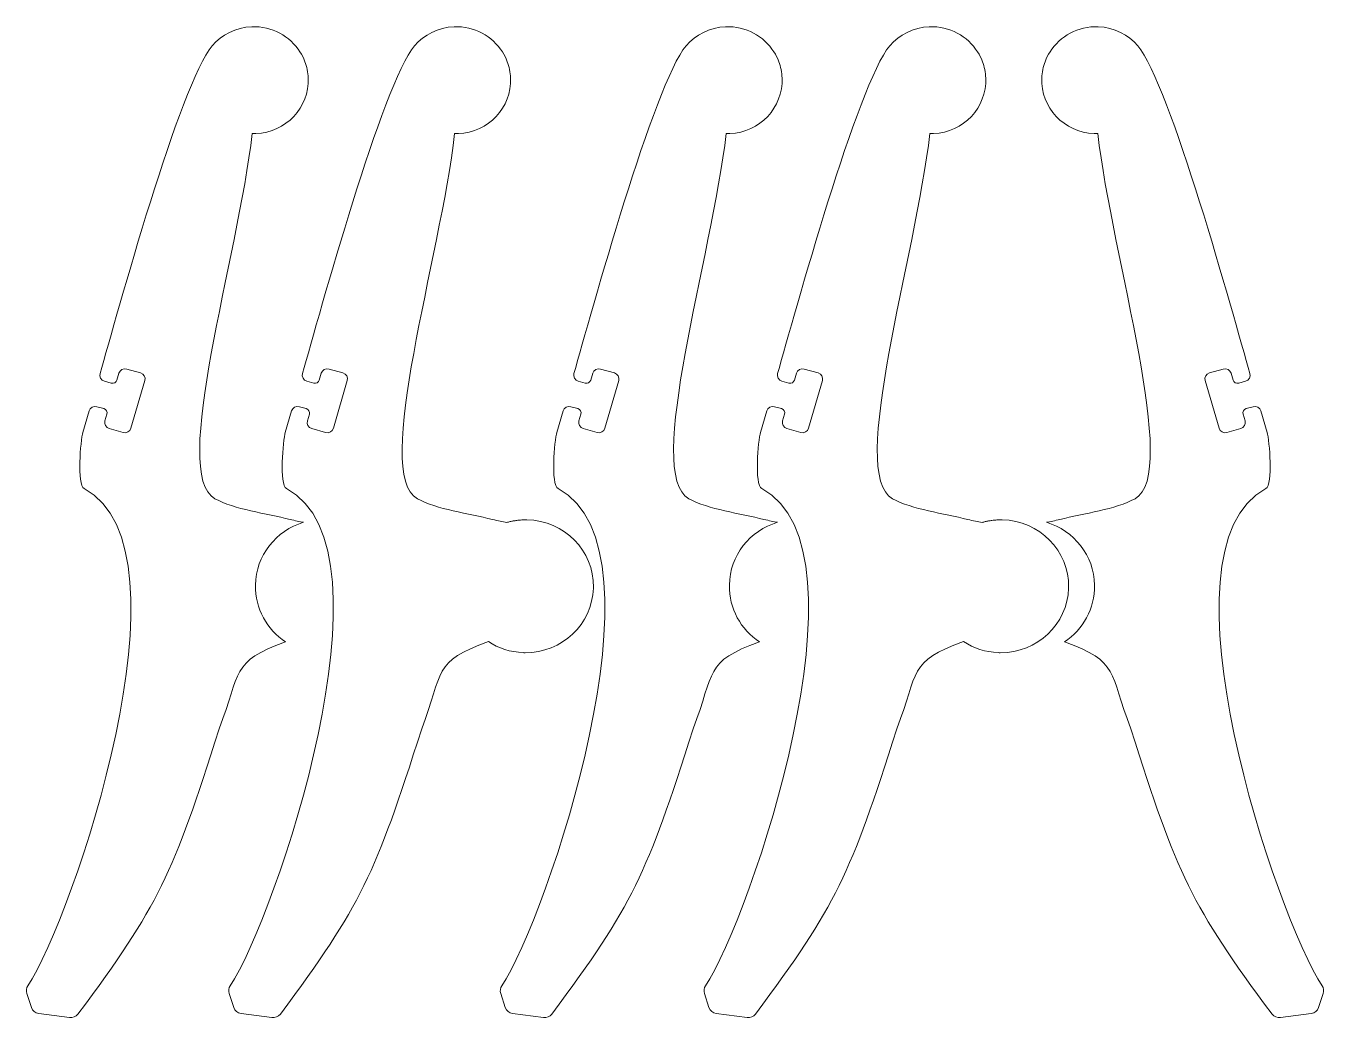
# Model space of a CAD drawing. Header units: centimetres. Extents: x -21.4 to 20.8, y 32.3 to 47.3.
# Drawn here: x 1.13 to 20.78, y 32.26 to 47.28 of the extents above; entities that cross this region are included whole.
import ezdxf

# ---------------------------------------------------------------- set-up
doc = ezdxf.new("R2010")
doc.units = ezdxf.units.CM
doc.header["$MEASUREMENT"] = 0
doc.layers.add('Layer 1', color=7, linetype='Continuous')

msp = doc.modelspace()

# ---------------------------------------------------------------- linework, layer by layer
at = {"layer": 'Layer 1', "lineweight": 9}
for points, knots in [([(5.33076, 39.76613), (5.27108, 39.77621), (5.2041, 39.79039), (5.12706, 39.80927), (5.12706, 39.80927), (4.77086, 39.8966), (4.27886, 39.96513), (3.99049, 40.12216), (3.99049, 40.12216), (3.30444, 40.49584), (4.34033, 43.77526), (4.55447, 45.65023), (4.55447, 45.65023), (4.57334, 45.6497), (4.59233, 45.64973), (4.61148, 45.65048), (4.61148, 45.65048), (5.06544, 45.66816), (5.4189, 46.04442), (5.4009, 46.49083), (5.4009, 46.49083), (5.3974, 46.57781), (5.38001, 46.661), (5.35099, 46.73849), (5.35099, 46.73849), (5.33269, 46.79485), (5.30793, 46.84287), (5.27755, 46.88612), (5.27755, 46.88612), (5.12626, 47.12478), (4.85255, 47.27905), (4.54634, 47.26711), (4.54634, 47.26711), (4.30458, 47.25771), (4.09134, 47.14658), (3.94753, 46.97736), (3.94753, 46.97736), (3.46243, 46.40651), (2.50498, 42.90647), (2.2504, 42.01828), (2.2504, 42.01828), (2.23622, 41.96875), (2.26567, 41.91678), (2.316, 41.90261), (2.316, 41.90261), (2.316, 41.90261), (2.42107, 41.87301), (2.42107, 41.87301), (2.42107, 41.87301), (2.4571, 41.86285), (2.49508, 41.88359), (2.50539, 41.919), (2.50539, 41.919), (2.50539, 41.919), (2.53543, 42.02213), (2.53543, 42.02213), (2.53543, 42.02213), (2.54988, 42.07177), (2.60303, 42.10074), (2.65349, 42.08652), (2.65349, 42.08652), (2.65349, 42.08652), (2.86325, 42.02743), (2.86325, 42.02743), (2.86325, 42.02743), (2.91373, 42.01321), (2.9432, 41.96104), (2.92871, 41.91134), (2.92871, 41.91134), (2.92871, 41.91134), (2.71841, 41.18943), (2.71841, 41.18943), (2.71841, 41.18943), (2.70393, 41.13971), (2.65088, 41.11081), (2.60034, 41.12504), (2.60034, 41.12504), (2.60034, 41.12504), (2.39058, 41.18413), (2.39058, 41.18413), (2.39058, 41.18413), (2.34002, 41.19836), (2.31068, 41.25058), (2.32511, 41.30022), (2.32511, 41.30022), (2.32511, 41.30022), (2.35514, 41.40334), (2.35514, 41.40334), (2.35514, 41.40334), (2.36546, 41.43877), (2.34449, 41.47612), (2.30839, 41.48627), (2.30839, 41.48627), (2.30839, 41.48627), (2.20354, 41.5158), (2.20354, 41.5158), (2.20354, 41.5158), (2.153, 41.53003), (2.09997, 41.50113), (2.08548, 41.45143), (2.08548, 41.45143), (2.08548, 41.45143), (1.99112, 41.12753), (1.99112, 41.12753), (1.99112, 41.12753), (1.95538, 41.00485), (1.89575, 40.33635), (2.0102, 40.27618), (2.0102, 40.27618), (3.743, 39.36461), (1.8338, 33.77111), (1.15729, 32.74894), (1.15729, 32.74894), (1.13427, 32.71406), (1.12884, 32.6748), (1.1417, 32.63519), (1.1417, 32.63519), (1.1417, 32.63519), (1.21041, 32.4234), (1.21041, 32.4234), (1.21041, 32.4234), (1.22679, 32.37291), (1.26858, 32.3384), (1.32198, 32.33127), (1.32198, 32.33127), (1.32198, 32.33127), (1.78749, 32.26911), (1.78749, 32.26911), (1.78749, 32.26911), (1.83838, 32.26232), (1.8856, 32.28204), (1.9159, 32.32282), (1.9159, 32.32282), (3.14226, 33.97018), (3.35078, 34.42816), (4.05539, 36.63986), (4.05539, 36.63986), (4.38556, 37.50587), (4.22277, 37.65481), (5.05768, 37.95768), (5.05768, 37.95768), (4.77813, 38.1429), (4.59658, 38.45918), (4.60278, 38.8153), (4.60278, 38.8153), (4.61067, 39.26511), (4.91573, 39.64129), (5.33076, 39.76613)], [0, 0, 0, 0, 0.02631579, 0.02631579, 0.02631579, 0.02631579, 0.05263158, 0.05263158, 0.05263158, 0.05263158, 0.07894737, 0.07894737, 0.07894737, 0.07894737, 0.10526316, 0.10526316, 0.10526316, 0.10526316, 0.13157895, 0.13157895, 0.13157895, 0.13157895, 0.15789474, 0.15789474, 0.15789474, 0.15789474, 0.18421053, 0.18421053, 0.18421053, 0.18421053, 0.21052632, 0.21052632, 0.21052632, 0.21052632, 0.23684211, 0.23684211, 0.23684211, 0.23684211, 0.26315789, 0.26315789, 0.26315789, 0.26315789, 0.28947368, 0.28947368, 0.28947368, 0.28947368, 0.31578947, 0.31578947, 0.31578947, 0.31578947, 0.34210526, 0.34210526, 0.34210526, 0.34210526, 0.36842105, 0.36842105, 0.36842105, 0.36842105, 0.39473684, 0.39473684, 0.39473684, 0.39473684, 0.42105263, 0.42105263, 0.42105263, 0.42105263, 0.44736842, 0.44736842, 0.44736842, 0.44736842, 0.47368421, 0.47368421, 0.47368421, 0.47368421, 0.5, 0.5, 0.5, 0.5, 0.52631579, 0.52631579, 0.52631579, 0.52631579, 0.55263158, 0.55263158, 0.55263158, 0.55263158, 0.57894737, 0.57894737, 0.57894737, 0.57894737, 0.60526316, 0.60526316, 0.60526316, 0.60526316, 0.63157895, 0.63157895, 0.63157895, 0.63157895, 0.65789474, 0.65789474, 0.65789474, 0.65789474, 0.68421053, 0.68421053, 0.68421053, 0.68421053, 0.71052632, 0.71052632, 0.71052632, 0.71052632, 0.73684211, 0.73684211, 0.73684211, 0.73684211, 0.76315789, 0.76315789, 0.76315789, 0.76315789, 0.78947368, 0.78947368, 0.78947368, 0.78947368, 0.81578947, 0.81578947, 0.81578947, 0.81578947, 0.84210526, 0.84210526, 0.84210526, 0.84210526, 0.86842105, 0.86842105, 0.86842105, 0.86842105, 0.89473684, 0.89473684, 0.89473684, 0.89473684, 0.92105263, 0.92105263, 0.92105263, 0.92105263, 0.94736842, 0.94736842, 0.94736842, 0.94736842, 1, 1, 1, 1]), ([(8.6571, 37.79298), (8.66419, 37.79267), (8.6714, 37.79243), (8.67884, 37.7923), (8.67884, 37.7923), (8.68096, 37.79226), (8.68312, 37.79233), (8.68525, 37.79232), (8.68525, 37.79232), (9.24357, 37.78624), (9.70342, 38.22181), (9.7187, 38.77017), (9.7187, 38.77017), (9.71881, 38.77363), (9.71902, 38.77709), (9.71907, 38.78057), (9.71907, 38.78057), (9.72882, 39.33596), (9.27886, 39.79392), (8.71407, 39.8035), (8.71407, 39.8035), (8.68768, 39.80394), (8.6615, 39.8034), (8.63557, 39.80189), (8.63557, 39.80189), (8.63557, 39.80189), (8.6353, 39.80187), (8.6353, 39.80187), (8.6353, 39.80187), (8.60947, 39.80037), (8.58389, 39.79794), (8.5586, 39.79459), (8.5586, 39.79459), (8.5586, 39.79459), (8.55811, 39.79453), (8.55811, 39.79453), (8.55811, 39.79453), (8.55811, 39.79453), (8.5575, 39.79443), (8.5575, 39.79443), (8.5575, 39.79443), (8.54924, 39.79334), (8.54101, 39.79215), (8.53281, 39.79085), (8.53281, 39.79085), (8.53281, 39.79085), (8.53266, 39.79081), (8.53266, 39.79081), (8.53266, 39.79081), (8.52436, 39.7895), (8.51605, 39.78809), (8.50779, 39.78657), (8.50779, 39.78657), (8.50779, 39.78657), (8.5076, 39.78654), (8.5076, 39.78654), (8.5076, 39.78654), (8.5076, 39.78654), (8.50667, 39.78637), (8.50667, 39.78637), (8.50667, 39.78637), (8.49885, 39.78493), (8.4911, 39.7834), (8.48336, 39.78178), (8.48336, 39.78178), (8.48336, 39.78178), (8.48264, 39.78162), (8.48264, 39.78162), (8.48264, 39.78162), (8.48264, 39.78162), (8.48252, 39.78161), (8.48252, 39.78161), (8.48252, 39.78161), (8.4745, 39.77993), (8.46653, 39.77816), (8.4586, 39.77629), (8.4586, 39.77629), (8.4586, 39.77629), (8.45737, 39.776), (8.45737, 39.776), (8.45737, 39.776), (8.44962, 39.77419), (8.44192, 39.77227), (8.43424, 39.77027), (8.43424, 39.77027), (8.43424, 39.77027), (8.43343, 39.77005), (8.43343, 39.77005), (8.43343, 39.77005), (8.43343, 39.77005), (8.43273, 39.76987), (8.43273, 39.76987), (8.43273, 39.76987), (8.42515, 39.76787), (8.41759, 39.76583), (8.41006, 39.76366), (8.41006, 39.76366), (8.34665, 39.77384), (8.27491, 39.78881), (8.19134, 39.80928), (8.19134, 39.80928), (7.83515, 39.89661), (7.34314, 39.96514), (7.05478, 40.12217), (7.05478, 40.12217), (6.36872, 40.49585), (7.40461, 43.77527), (7.61875, 45.65024), (7.61875, 45.65024), (7.63762, 45.64971), (7.65661, 45.64974), (7.67576, 45.65049), (7.67576, 45.65049), (8.12973, 45.66817), (8.48318, 46.04443), (8.46518, 46.49084), (8.46518, 46.49084), (8.46168, 46.57782), (8.4443, 46.66101), (8.41527, 46.7385), (8.41527, 46.7385), (8.39697, 46.79486), (8.37221, 46.84288), (8.34184, 46.88613), (8.34184, 46.88613), (8.19055, 47.12479), (7.91683, 47.27906), (7.61063, 47.26712), (7.61063, 47.26712), (7.36886, 47.25772), (7.15563, 47.14659), (7.01181, 46.97737), (7.01181, 46.97737), (6.52671, 46.40652), (5.56926, 42.90648), (5.31468, 42.01829), (5.31468, 42.01829), (5.3005, 41.96876), (5.32995, 41.91679), (5.38028, 41.90262), (5.38028, 41.90262), (5.38028, 41.90262), (5.48535, 41.87302), (5.48535, 41.87302), (5.48535, 41.87302), (5.52138, 41.86286), (5.55936, 41.8836), (5.56967, 41.91901), (5.56967, 41.91901), (5.56967, 41.91901), (5.59971, 42.02214), (5.59971, 42.02214), (5.59971, 42.02214), (5.61416, 42.07178), (5.66731, 42.10075), (5.71777, 42.08653), (5.71777, 42.08653), (5.71777, 42.08653), (5.92753, 42.02744), (5.92753, 42.02744), (5.92753, 42.02744), (5.97801, 42.01322), (6.00748, 41.96105), (5.993, 41.91135), (5.993, 41.91135), (5.993, 41.91135), (5.78269, 41.18944), (5.78269, 41.18944), (5.78269, 41.18944), (5.76821, 41.13972), (5.71517, 41.11082), (5.66462, 41.12505), (5.66462, 41.12505), (5.66462, 41.12505), (5.45486, 41.18414), (5.45486, 41.18414), (5.45486, 41.18414), (5.4043, 41.19837), (5.37496, 41.25059), (5.3894, 41.30023), (5.3894, 41.30023), (5.3894, 41.30023), (5.41942, 41.40335), (5.41942, 41.40335), (5.41942, 41.40335), (5.42974, 41.43878), (5.40877, 41.47613), (5.37267, 41.48628), (5.37267, 41.48628), (5.37267, 41.48628), (5.26783, 41.51581), (5.26783, 41.51581), (5.26783, 41.51581), (5.21728, 41.53004), (5.16425, 41.50114), (5.14977, 41.45144), (5.14977, 41.45144), (5.14977, 41.45144), (5.05541, 41.12754), (5.05541, 41.12754), (5.05541, 41.12754), (5.01966, 41.00486), (4.96003, 40.33636), (5.07448, 40.27619), (5.07448, 40.27619), (6.80729, 39.36462), (4.89808, 33.77112), (4.22158, 32.74895), (4.22158, 32.74895), (4.19855, 32.71407), (4.19312, 32.67481), (4.20598, 32.6352), (4.20598, 32.6352), (4.20598, 32.6352), (4.27469, 32.42341), (4.27469, 32.42341), (4.27469, 32.42341), (4.29108, 32.37292), (4.33286, 32.33841), (4.38626, 32.33128), (4.38626, 32.33128), (4.38626, 32.33128), (4.85177, 32.26912), (4.85177, 32.26912), (4.85177, 32.26912), (4.90266, 32.26233), (4.94988, 32.28205), (4.98019, 32.32283), (4.98019, 32.32283), (6.20654, 33.97019), (6.41506, 34.42817), (7.11967, 36.63987), (7.11967, 36.63987), (7.45088, 37.50862), (7.2859, 37.65574), (8.12979, 37.96055), (8.12979, 37.96055), (8.28158, 37.86101), (8.46217, 37.80029), (8.6571, 37.79298)], [0, 0, 0, 0, 0.01639344, 0.01639344, 0.01639344, 0.01639344, 0.03278689, 0.03278689, 0.03278689, 0.03278689, 0.04918033, 0.04918033, 0.04918033, 0.04918033, 0.06557377, 0.06557377, 0.06557377, 0.06557377, 0.08196721, 0.08196721, 0.08196721, 0.08196721, 0.09836066, 0.09836066, 0.09836066, 0.09836066, 0.1147541, 0.1147541, 0.1147541, 0.1147541, 0.13114754, 0.13114754, 0.13114754, 0.13114754, 0.14754098, 0.14754098, 0.14754098, 0.14754098, 0.16393443, 0.16393443, 0.16393443, 0.16393443, 0.18032787, 0.18032787, 0.18032787, 0.18032787, 0.19672131, 0.19672131, 0.19672131, 0.19672131, 0.21311475, 0.21311475, 0.21311475, 0.21311475, 0.2295082, 0.2295082, 0.2295082, 0.2295082, 0.24590164, 0.24590164, 0.24590164, 0.24590164, 0.26229508, 0.26229508, 0.26229508, 0.26229508, 0.27868852, 0.27868852, 0.27868852, 0.27868852, 0.29508197, 0.29508197, 0.29508197, 0.29508197, 0.31147541, 0.31147541, 0.31147541, 0.31147541, 0.32786885, 0.32786885, 0.32786885, 0.32786885, 0.3442623, 0.3442623, 0.3442623, 0.3442623, 0.36065574, 0.36065574, 0.36065574, 0.36065574, 0.37704918, 0.37704918, 0.37704918, 0.37704918, 0.39344262, 0.39344262, 0.39344262, 0.39344262, 0.40983607, 0.40983607, 0.40983607, 0.40983607, 0.42622951, 0.42622951, 0.42622951, 0.42622951, 0.44262295, 0.44262295, 0.44262295, 0.44262295, 0.45901639, 0.45901639, 0.45901639, 0.45901639, 0.47540984, 0.47540984, 0.47540984, 0.47540984, 0.49180328, 0.49180328, 0.49180328, 0.49180328, 0.50819672, 0.50819672, 0.50819672, 0.50819672, 0.52459016, 0.52459016, 0.52459016, 0.52459016, 0.54098361, 0.54098361, 0.54098361, 0.54098361, 0.55737705, 0.55737705, 0.55737705, 0.55737705, 0.57377049, 0.57377049, 0.57377049, 0.57377049, 0.59016393, 0.59016393, 0.59016393, 0.59016393, 0.60655738, 0.60655738, 0.60655738, 0.60655738, 0.62295082, 0.62295082, 0.62295082, 0.62295082, 0.63934426, 0.63934426, 0.63934426, 0.63934426, 0.6557377, 0.6557377, 0.6557377, 0.6557377, 0.67213115, 0.67213115, 0.67213115, 0.67213115, 0.68852459, 0.68852459, 0.68852459, 0.68852459, 0.70491803, 0.70491803, 0.70491803, 0.70491803, 0.72131148, 0.72131148, 0.72131148, 0.72131148, 0.73770492, 0.73770492, 0.73770492, 0.73770492, 0.75409836, 0.75409836, 0.75409836, 0.75409836, 0.7704918, 0.7704918, 0.7704918, 0.7704918, 0.78688525, 0.78688525, 0.78688525, 0.78688525, 0.80327869, 0.80327869, 0.80327869, 0.80327869, 0.81967213, 0.81967213, 0.81967213, 0.81967213, 0.83606557, 0.83606557, 0.83606557, 0.83606557, 0.85245902, 0.85245902, 0.85245902, 0.85245902, 0.86885246, 0.86885246, 0.86885246, 0.86885246, 0.8852459, 0.8852459, 0.8852459, 0.8852459, 0.90163934, 0.90163934, 0.90163934, 0.90163934, 0.91803279, 0.91803279, 0.91803279, 0.91803279, 0.93442623, 0.93442623, 0.93442623, 0.93442623, 0.95081967, 0.95081967, 0.95081967, 0.95081967, 0.96721311, 0.96721311, 0.96721311, 0.96721311, 1, 1, 1, 1]), ([(12.50564, 39.76613), (12.44596, 39.77621), (12.37899, 39.79039), (12.30194, 39.80927), (12.30194, 39.80927), (11.94575, 39.8966), (11.45374, 39.96513), (11.16538, 40.12216), (11.16538, 40.12216), (10.47932, 40.49584), (11.51521, 43.77526), (11.72935, 45.65023), (11.72935, 45.65023), (11.74822, 45.6497), (11.76721, 45.64973), (11.78636, 45.65048), (11.78636, 45.65048), (12.24033, 45.66816), (12.59378, 46.04442), (12.57579, 46.49083), (12.57579, 46.49083), (12.57229, 46.57781), (12.5549, 46.661), (12.52587, 46.73849), (12.52587, 46.73849), (12.50757, 46.79485), (12.48281, 46.84287), (12.45244, 46.88612), (12.45244, 46.88612), (12.30115, 47.12478), (12.02743, 47.27905), (11.72123, 47.26711), (11.72123, 47.26711), (11.47946, 47.25771), (11.26623, 47.14658), (11.12241, 46.97736), (11.12241, 46.97736), (10.63731, 46.40651), (9.67986, 42.90647), (9.42528, 42.01828), (9.42528, 42.01828), (9.4111, 41.96875), (9.44055, 41.91678), (9.49088, 41.90261), (9.49088, 41.90261), (9.49088, 41.90261), (9.59595, 41.87301), (9.59595, 41.87301), (9.59595, 41.87301), (9.63198, 41.86285), (9.66997, 41.88359), (9.68028, 41.919), (9.68028, 41.919), (9.68028, 41.919), (9.71031, 42.02213), (9.71031, 42.02213), (9.71031, 42.02213), (9.72476, 42.07177), (9.77791, 42.10074), (9.82837, 42.08652), (9.82837, 42.08652), (9.82837, 42.08652), (10.03813, 42.02743), (10.03813, 42.02743), (10.03813, 42.02743), (10.08861, 42.01321), (10.11808, 41.96104), (10.1036, 41.91134), (10.1036, 41.91134), (10.1036, 41.91134), (9.89329, 41.18943), (9.89329, 41.18943), (9.89329, 41.18943), (9.87881, 41.13971), (9.82577, 41.11081), (9.77522, 41.12504), (9.77522, 41.12504), (9.77522, 41.12504), (9.56546, 41.18413), (9.56546, 41.18413), (9.56546, 41.18413), (9.5149, 41.19836), (9.48556, 41.25058), (9.5, 41.30022), (9.5, 41.30022), (9.5, 41.30022), (9.53002, 41.40334), (9.53002, 41.40334), (9.53002, 41.40334), (9.54034, 41.43877), (9.51937, 41.47612), (9.48327, 41.48627), (9.48327, 41.48627), (9.48327, 41.48627), (9.37843, 41.5158), (9.37843, 41.5158), (9.37843, 41.5158), (9.32788, 41.53003), (9.27485, 41.50113), (9.26037, 41.45143), (9.26037, 41.45143), (9.26037, 41.45143), (9.16601, 41.12753), (9.16601, 41.12753), (9.16601, 41.12753), (9.13026, 41.00485), (9.07063, 40.33635), (9.18509, 40.27618), (9.18509, 40.27618), (10.91789, 39.36461), (9.00868, 33.77111), (8.33218, 32.74894), (8.33218, 32.74894), (8.30916, 32.71406), (8.30372, 32.6748), (8.31658, 32.63519), (8.31658, 32.63519), (8.31658, 32.63519), (8.38529, 32.4234), (8.38529, 32.4234), (8.38529, 32.4234), (8.40168, 32.37291), (8.44347, 32.3384), (8.49686, 32.33127), (8.49686, 32.33127), (8.49686, 32.33127), (8.96237, 32.26911), (8.96237, 32.26911), (8.96237, 32.26911), (9.01326, 32.26232), (9.06048, 32.28204), (9.09079, 32.32282), (9.09079, 32.32282), (10.31714, 33.97018), (10.52566, 34.42816), (11.23027, 36.63986), (11.23027, 36.63986), (11.56044, 37.50587), (11.39765, 37.65481), (12.23256, 37.95768), (12.23256, 37.95768), (11.95302, 38.1429), (11.77147, 38.45918), (11.77766, 38.8153), (11.77766, 38.8153), (11.78556, 39.26511), (12.09061, 39.64129), (12.50564, 39.76613)], [0, 0, 0, 0, 0.02631579, 0.02631579, 0.02631579, 0.02631579, 0.05263158, 0.05263158, 0.05263158, 0.05263158, 0.07894737, 0.07894737, 0.07894737, 0.07894737, 0.10526316, 0.10526316, 0.10526316, 0.10526316, 0.13157895, 0.13157895, 0.13157895, 0.13157895, 0.15789474, 0.15789474, 0.15789474, 0.15789474, 0.18421053, 0.18421053, 0.18421053, 0.18421053, 0.21052632, 0.21052632, 0.21052632, 0.21052632, 0.23684211, 0.23684211, 0.23684211, 0.23684211, 0.26315789, 0.26315789, 0.26315789, 0.26315789, 0.28947368, 0.28947368, 0.28947368, 0.28947368, 0.31578947, 0.31578947, 0.31578947, 0.31578947, 0.34210526, 0.34210526, 0.34210526, 0.34210526, 0.36842105, 0.36842105, 0.36842105, 0.36842105, 0.39473684, 0.39473684, 0.39473684, 0.39473684, 0.42105263, 0.42105263, 0.42105263, 0.42105263, 0.44736842, 0.44736842, 0.44736842, 0.44736842, 0.47368421, 0.47368421, 0.47368421, 0.47368421, 0.5, 0.5, 0.5, 0.5, 0.52631579, 0.52631579, 0.52631579, 0.52631579, 0.55263158, 0.55263158, 0.55263158, 0.55263158, 0.57894737, 0.57894737, 0.57894737, 0.57894737, 0.60526316, 0.60526316, 0.60526316, 0.60526316, 0.63157895, 0.63157895, 0.63157895, 0.63157895, 0.65789474, 0.65789474, 0.65789474, 0.65789474, 0.68421053, 0.68421053, 0.68421053, 0.68421053, 0.71052632, 0.71052632, 0.71052632, 0.71052632, 0.73684211, 0.73684211, 0.73684211, 0.73684211, 0.76315789, 0.76315789, 0.76315789, 0.76315789, 0.78947368, 0.78947368, 0.78947368, 0.78947368, 0.81578947, 0.81578947, 0.81578947, 0.81578947, 0.84210526, 0.84210526, 0.84210526, 0.84210526, 0.86842105, 0.86842105, 0.86842105, 0.86842105, 0.89473684, 0.89473684, 0.89473684, 0.89473684, 0.92105263, 0.92105263, 0.92105263, 0.92105263, 0.94736842, 0.94736842, 0.94736842, 0.94736842, 1, 1, 1, 1]), ([(15.85135, 37.79298), (15.85844, 37.79267), (15.86564, 37.79243), (15.87309, 37.7923), (15.87309, 37.7923), (15.87521, 37.79226), (15.87737, 37.79233), (15.8795, 37.79232), (15.8795, 37.79232), (16.43781, 37.78624), (16.89767, 38.22181), (16.91294, 38.77017), (16.91294, 38.77017), (16.91306, 38.77363), (16.91327, 38.77709), (16.91332, 38.78057), (16.91332, 38.78057), (16.92306, 39.33596), (16.47311, 39.79392), (15.90832, 39.8035), (15.90832, 39.8035), (15.88193, 39.80394), (15.85575, 39.8034), (15.82982, 39.80189), (15.82982, 39.80189), (15.82982, 39.80189), (15.82955, 39.80187), (15.82955, 39.80187), (15.82955, 39.80187), (15.80372, 39.80037), (15.77814, 39.79794), (15.75284, 39.79459), (15.75284, 39.79459), (15.75284, 39.79459), (15.75236, 39.79453), (15.75236, 39.79453), (15.75236, 39.79453), (15.75236, 39.79453), (15.75175, 39.79443), (15.75175, 39.79443), (15.75175, 39.79443), (15.74349, 39.79334), (15.73525, 39.79215), (15.72706, 39.79085), (15.72706, 39.79085), (15.72706, 39.79085), (15.72691, 39.79081), (15.72691, 39.79081), (15.72691, 39.79081), (15.71861, 39.7895), (15.71029, 39.78809), (15.70204, 39.78657), (15.70204, 39.78657), (15.70204, 39.78657), (15.70185, 39.78654), (15.70185, 39.78654), (15.70185, 39.78654), (15.70185, 39.78654), (15.70092, 39.78637), (15.70092, 39.78637), (15.70092, 39.78637), (15.69309, 39.78493), (15.68535, 39.7834), (15.6776, 39.78178), (15.6776, 39.78178), (15.6776, 39.78178), (15.67689, 39.78162), (15.67689, 39.78162), (15.67689, 39.78162), (15.67689, 39.78162), (15.67677, 39.78161), (15.67677, 39.78161), (15.67677, 39.78161), (15.66875, 39.77993), (15.66077, 39.77816), (15.65285, 39.77629), (15.65285, 39.77629), (15.65285, 39.77629), (15.65162, 39.776), (15.65162, 39.776), (15.65162, 39.776), (15.64387, 39.77419), (15.63617, 39.77227), (15.62849, 39.77027), (15.62849, 39.77027), (15.62849, 39.77027), (15.62768, 39.77005), (15.62768, 39.77005), (15.62768, 39.77005), (15.62768, 39.77005), (15.62698, 39.76987), (15.62698, 39.76987), (15.62698, 39.76987), (15.61939, 39.76787), (15.61183, 39.76583), (15.6043, 39.76366), (15.6043, 39.76366), (15.5409, 39.77384), (15.46916, 39.78881), (15.38559, 39.80928), (15.38559, 39.80928), (15.02939, 39.89661), (14.53739, 39.96514), (14.24903, 40.12217), (14.24903, 40.12217), (13.56297, 40.49585), (14.59886, 43.77527), (14.813, 45.65024), (14.813, 45.65024), (14.83187, 45.64971), (14.85086, 45.64974), (14.87001, 45.65049), (14.87001, 45.65049), (15.32397, 45.66817), (15.67743, 46.04443), (15.65943, 46.49084), (15.65943, 46.49084), (15.65593, 46.57782), (15.63854, 46.66101), (15.60952, 46.7385), (15.60952, 46.7385), (15.59122, 46.79486), (15.56646, 46.84288), (15.53608, 46.88613), (15.53608, 46.88613), (15.38479, 47.12479), (15.11108, 47.27906), (14.80487, 47.26712), (14.80487, 47.26712), (14.56311, 47.25772), (14.34987, 47.14659), (14.20606, 46.97737), (14.20606, 46.97737), (13.72096, 46.40652), (12.76351, 42.90648), (12.50893, 42.01829), (12.50893, 42.01829), (12.49475, 41.96876), (12.5242, 41.91679), (12.57453, 41.90262), (12.57453, 41.90262), (12.57453, 41.90262), (12.6796, 41.87302), (12.6796, 41.87302), (12.6796, 41.87302), (12.71563, 41.86286), (12.75361, 41.8836), (12.76392, 41.91901), (12.76392, 41.91901), (12.76392, 41.91901), (12.79396, 42.02214), (12.79396, 42.02214), (12.79396, 42.02214), (12.80841, 42.07178), (12.86156, 42.10075), (12.91202, 42.08653), (12.91202, 42.08653), (12.91202, 42.08653), (13.12178, 42.02744), (13.12178, 42.02744), (13.12178, 42.02744), (13.17226, 42.01322), (13.20173, 41.96105), (13.18724, 41.91135), (13.18724, 41.91135), (13.18724, 41.91135), (12.97694, 41.18944), (12.97694, 41.18944), (12.97694, 41.18944), (12.96246, 41.13972), (12.90941, 41.11082), (12.85887, 41.12505), (12.85887, 41.12505), (12.85887, 41.12505), (12.64911, 41.18414), (12.64911, 41.18414), (12.64911, 41.18414), (12.59855, 41.19837), (12.56921, 41.25059), (12.58364, 41.30023), (12.58364, 41.30023), (12.58364, 41.30023), (12.61367, 41.40335), (12.61367, 41.40335), (12.61367, 41.40335), (12.62399, 41.43878), (12.60302, 41.47613), (12.56692, 41.48628), (12.56692, 41.48628), (12.56692, 41.48628), (12.46207, 41.51581), (12.46207, 41.51581), (12.46207, 41.51581), (12.41153, 41.53004), (12.3585, 41.50114), (12.34401, 41.45144), (12.34401, 41.45144), (12.34401, 41.45144), (12.24965, 41.12754), (12.24965, 41.12754), (12.24965, 41.12754), (12.21391, 41.00486), (12.15428, 40.33636), (12.26873, 40.27619), (12.26873, 40.27619), (14.00153, 39.36462), (12.09233, 33.77112), (11.41582, 32.74895), (11.41582, 32.74895), (11.3928, 32.71407), (11.38737, 32.67481), (11.40023, 32.6352), (11.40023, 32.6352), (11.40023, 32.6352), (11.46894, 32.42341), (11.46894, 32.42341), (11.46894, 32.42341), (11.48532, 32.37292), (11.52711, 32.33841), (11.58051, 32.33128), (11.58051, 32.33128), (11.58051, 32.33128), (12.04602, 32.26912), (12.04602, 32.26912), (12.04602, 32.26912), (12.09691, 32.26233), (12.14413, 32.28205), (12.17443, 32.32283), (12.17443, 32.32283), (13.40079, 33.97019), (13.60931, 34.42817), (14.31392, 36.63987), (14.31392, 36.63987), (14.64512, 37.50862), (14.48015, 37.65574), (15.32403, 37.96055), (15.32403, 37.96055), (15.47583, 37.86101), (15.65642, 37.80029), (15.85135, 37.79298)], [0, 0, 0, 0, 0.01639344, 0.01639344, 0.01639344, 0.01639344, 0.03278689, 0.03278689, 0.03278689, 0.03278689, 0.04918033, 0.04918033, 0.04918033, 0.04918033, 0.06557377, 0.06557377, 0.06557377, 0.06557377, 0.08196721, 0.08196721, 0.08196721, 0.08196721, 0.09836066, 0.09836066, 0.09836066, 0.09836066, 0.1147541, 0.1147541, 0.1147541, 0.1147541, 0.13114754, 0.13114754, 0.13114754, 0.13114754, 0.14754098, 0.14754098, 0.14754098, 0.14754098, 0.16393443, 0.16393443, 0.16393443, 0.16393443, 0.18032787, 0.18032787, 0.18032787, 0.18032787, 0.19672131, 0.19672131, 0.19672131, 0.19672131, 0.21311475, 0.21311475, 0.21311475, 0.21311475, 0.2295082, 0.2295082, 0.2295082, 0.2295082, 0.24590164, 0.24590164, 0.24590164, 0.24590164, 0.26229508, 0.26229508, 0.26229508, 0.26229508, 0.27868852, 0.27868852, 0.27868852, 0.27868852, 0.29508197, 0.29508197, 0.29508197, 0.29508197, 0.31147541, 0.31147541, 0.31147541, 0.31147541, 0.32786885, 0.32786885, 0.32786885, 0.32786885, 0.3442623, 0.3442623, 0.3442623, 0.3442623, 0.36065574, 0.36065574, 0.36065574, 0.36065574, 0.37704918, 0.37704918, 0.37704918, 0.37704918, 0.39344262, 0.39344262, 0.39344262, 0.39344262, 0.40983607, 0.40983607, 0.40983607, 0.40983607, 0.42622951, 0.42622951, 0.42622951, 0.42622951, 0.44262295, 0.44262295, 0.44262295, 0.44262295, 0.45901639, 0.45901639, 0.45901639, 0.45901639, 0.47540984, 0.47540984, 0.47540984, 0.47540984, 0.49180328, 0.49180328, 0.49180328, 0.49180328, 0.50819672, 0.50819672, 0.50819672, 0.50819672, 0.52459016, 0.52459016, 0.52459016, 0.52459016, 0.54098361, 0.54098361, 0.54098361, 0.54098361, 0.55737705, 0.55737705, 0.55737705, 0.55737705, 0.57377049, 0.57377049, 0.57377049, 0.57377049, 0.59016393, 0.59016393, 0.59016393, 0.59016393, 0.60655738, 0.60655738, 0.60655738, 0.60655738, 0.62295082, 0.62295082, 0.62295082, 0.62295082, 0.63934426, 0.63934426, 0.63934426, 0.63934426, 0.6557377, 0.6557377, 0.6557377, 0.6557377, 0.67213115, 0.67213115, 0.67213115, 0.67213115, 0.68852459, 0.68852459, 0.68852459, 0.68852459, 0.70491803, 0.70491803, 0.70491803, 0.70491803, 0.72131148, 0.72131148, 0.72131148, 0.72131148, 0.73770492, 0.73770492, 0.73770492, 0.73770492, 0.75409836, 0.75409836, 0.75409836, 0.75409836, 0.7704918, 0.7704918, 0.7704918, 0.7704918, 0.78688525, 0.78688525, 0.78688525, 0.78688525, 0.80327869, 0.80327869, 0.80327869, 0.80327869, 0.81967213, 0.81967213, 0.81967213, 0.81967213, 0.83606557, 0.83606557, 0.83606557, 0.83606557, 0.85245902, 0.85245902, 0.85245902, 0.85245902, 0.86885246, 0.86885246, 0.86885246, 0.86885246, 0.8852459, 0.8852459, 0.8852459, 0.8852459, 0.90163934, 0.90163934, 0.90163934, 0.90163934, 0.91803279, 0.91803279, 0.91803279, 0.91803279, 0.93442623, 0.93442623, 0.93442623, 0.93442623, 0.95081967, 0.95081967, 0.95081967, 0.95081967, 0.96721311, 0.96721311, 0.96721311, 0.96721311, 1, 1, 1, 1]), ([(16.57911, 39.76613), (16.63879, 39.77621), (16.70577, 39.79039), (16.78281, 39.80927), (16.78281, 39.80927), (17.13901, 39.8966), (17.63101, 39.96513), (17.91938, 40.12216), (17.91938, 40.12216), (18.60543, 40.49584), (17.56954, 43.77526), (17.3554, 45.65023), (17.3554, 45.65023), (17.33653, 45.6497), (17.31754, 45.64973), (17.2984, 45.65048), (17.2984, 45.65048), (16.84443, 45.66816), (16.49097, 46.04442), (16.50897, 46.49083), (16.50897, 46.49083), (16.51247, 46.57781), (16.52986, 46.661), (16.55888, 46.73849), (16.55888, 46.73849), (16.57718, 46.79485), (16.60194, 46.84287), (16.63232, 46.88612), (16.63232, 46.88612), (16.78361, 47.12478), (17.05732, 47.27905), (17.36353, 47.26711), (17.36353, 47.26711), (17.60529, 47.25771), (17.81853, 47.14658), (17.96234, 46.97736), (17.96234, 46.97736), (18.44744, 46.40651), (19.40489, 42.90647), (19.65947, 42.01828), (19.65947, 42.01828), (19.67365, 41.96875), (19.64421, 41.91678), (19.59387, 41.90261), (19.59387, 41.90261), (19.59387, 41.90261), (19.4888, 41.87301), (19.4888, 41.87301), (19.4888, 41.87301), (19.45277, 41.86285), (19.41479, 41.88359), (19.40448, 41.919), (19.40448, 41.919), (19.40448, 41.919), (19.37444, 42.02213), (19.37444, 42.02213), (19.37444, 42.02213), (19.35999, 42.07177), (19.30685, 42.10074), (19.25638, 42.08652), (19.25638, 42.08652), (19.25638, 42.08652), (19.04662, 42.02743), (19.04662, 42.02743), (19.04662, 42.02743), (18.99615, 42.01321), (18.96667, 41.96104), (18.98116, 41.91134), (18.98116, 41.91134), (18.98116, 41.91134), (19.19146, 41.18943), (19.19146, 41.18943), (19.19146, 41.18943), (19.20595, 41.13971), (19.25899, 41.11081), (19.30953, 41.12504), (19.30953, 41.12504), (19.30953, 41.12504), (19.51929, 41.18413), (19.51929, 41.18413), (19.51929, 41.18413), (19.56985, 41.19836), (19.59919, 41.25058), (19.58476, 41.30022), (19.58476, 41.30022), (19.58476, 41.30022), (19.55474, 41.40334), (19.55474, 41.40334), (19.55474, 41.40334), (19.54441, 41.43877), (19.56538, 41.47612), (19.60148, 41.48627), (19.60148, 41.48627), (19.60148, 41.48627), (19.70633, 41.5158), (19.70633, 41.5158), (19.70633, 41.5158), (19.75687, 41.53003), (19.8099, 41.50113), (19.82439, 41.45143), (19.82439, 41.45143), (19.82439, 41.45143), (19.91875, 41.12753), (19.91875, 41.12753), (19.91875, 41.12753), (19.95449, 41.00485), (20.01412, 40.33635), (19.89967, 40.27618), (19.89967, 40.27618), (18.16687, 39.36461), (20.07607, 33.77111), (20.75258, 32.74894), (20.75258, 32.74894), (20.7756, 32.71406), (20.78103, 32.6748), (20.76817, 32.63519), (20.76817, 32.63519), (20.76817, 32.63519), (20.69946, 32.4234), (20.69946, 32.4234), (20.69946, 32.4234), (20.68308, 32.37291), (20.64129, 32.3384), (20.58789, 32.33127), (20.58789, 32.33127), (20.58789, 32.33127), (20.12239, 32.26911), (20.12239, 32.26911), (20.12239, 32.26911), (20.07149, 32.26232), (20.02428, 32.28204), (19.99397, 32.32282), (19.99397, 32.32282), (18.76761, 33.97018), (18.55909, 34.42816), (17.85449, 36.63986), (17.85449, 36.63986), (17.52431, 37.50587), (17.6871, 37.65481), (16.85219, 37.95768), (16.85219, 37.95768), (17.13174, 38.1429), (17.31329, 38.45918), (17.30709, 38.8153), (17.30709, 38.8153), (17.2992, 39.26511), (16.99414, 39.64129), (16.57911, 39.76613)], [0, 0, 0, 0, 0.02631579, 0.02631579, 0.02631579, 0.02631579, 0.05263158, 0.05263158, 0.05263158, 0.05263158, 0.07894737, 0.07894737, 0.07894737, 0.07894737, 0.10526316, 0.10526316, 0.10526316, 0.10526316, 0.13157895, 0.13157895, 0.13157895, 0.13157895, 0.15789474, 0.15789474, 0.15789474, 0.15789474, 0.18421053, 0.18421053, 0.18421053, 0.18421053, 0.21052632, 0.21052632, 0.21052632, 0.21052632, 0.23684211, 0.23684211, 0.23684211, 0.23684211, 0.26315789, 0.26315789, 0.26315789, 0.26315789, 0.28947368, 0.28947368, 0.28947368, 0.28947368, 0.31578947, 0.31578947, 0.31578947, 0.31578947, 0.34210526, 0.34210526, 0.34210526, 0.34210526, 0.36842105, 0.36842105, 0.36842105, 0.36842105, 0.39473684, 0.39473684, 0.39473684, 0.39473684, 0.42105263, 0.42105263, 0.42105263, 0.42105263, 0.44736842, 0.44736842, 0.44736842, 0.44736842, 0.47368421, 0.47368421, 0.47368421, 0.47368421, 0.5, 0.5, 0.5, 0.5, 0.52631579, 0.52631579, 0.52631579, 0.52631579, 0.55263158, 0.55263158, 0.55263158, 0.55263158, 0.57894737, 0.57894737, 0.57894737, 0.57894737, 0.60526316, 0.60526316, 0.60526316, 0.60526316, 0.63157895, 0.63157895, 0.63157895, 0.63157895, 0.65789474, 0.65789474, 0.65789474, 0.65789474, 0.68421053, 0.68421053, 0.68421053, 0.68421053, 0.71052632, 0.71052632, 0.71052632, 0.71052632, 0.73684211, 0.73684211, 0.73684211, 0.73684211, 0.76315789, 0.76315789, 0.76315789, 0.76315789, 0.78947368, 0.78947368, 0.78947368, 0.78947368, 0.81578947, 0.81578947, 0.81578947, 0.81578947, 0.84210526, 0.84210526, 0.84210526, 0.84210526, 0.86842105, 0.86842105, 0.86842105, 0.86842105, 0.89473684, 0.89473684, 0.89473684, 0.89473684, 0.92105263, 0.92105263, 0.92105263, 0.92105263, 0.94736842, 0.94736842, 0.94736842, 0.94736842, 1, 1, 1, 1])]:
    msp.add_open_spline(points, degree=3, knots=knots, dxfattribs=at)

doc.saveas('drawing.dxf')
